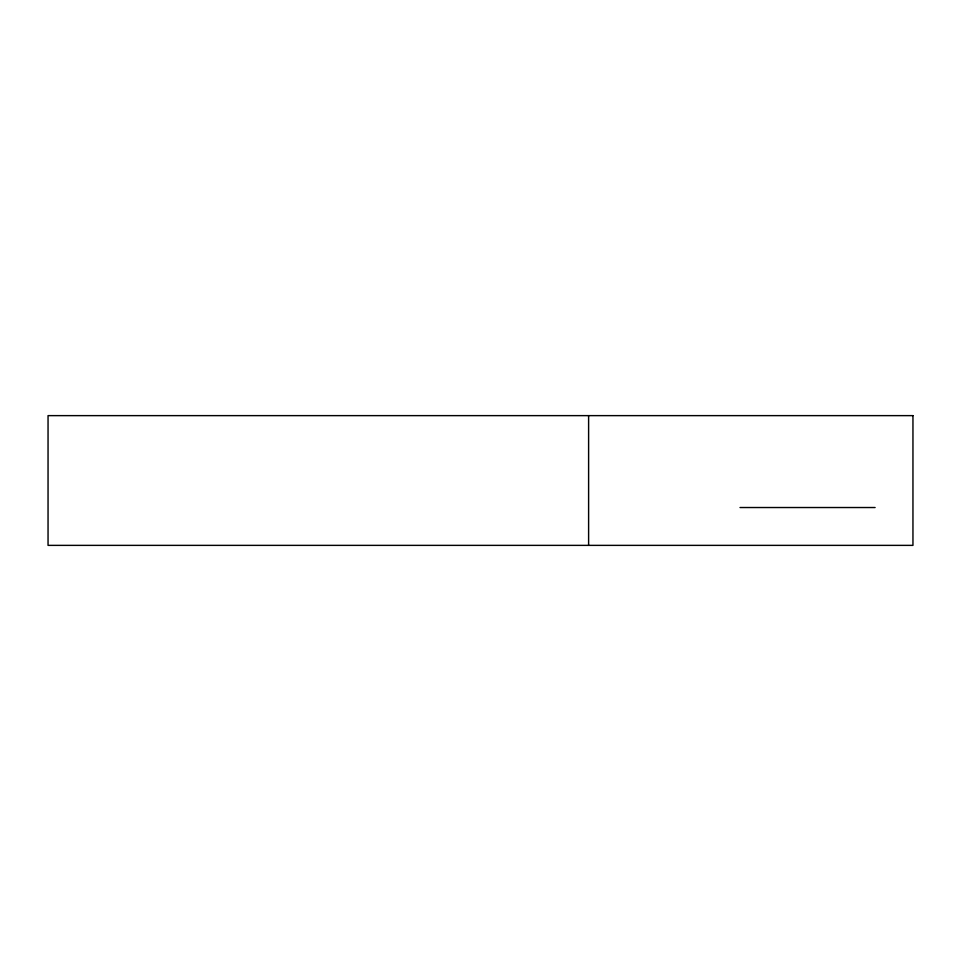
<?xml version="1.0" encoding="UTF-8"?>
<svg xmlns="http://www.w3.org/2000/svg" width="961" height="961" viewBox="0 0 961 961"><rect width="100%" height="100%" fill="white"/><g stroke="black" fill="none" stroke-linecap="round" stroke-linejoin="round"><path stroke-width="1.44" d="M740.018 507.528L875.111 507.528M588.612 415.632L588.612 545.367M912.95 415.632L48.05 415.632L48.05 545.367L912.95 545.367L912.95 415.632"/></g></svg>
